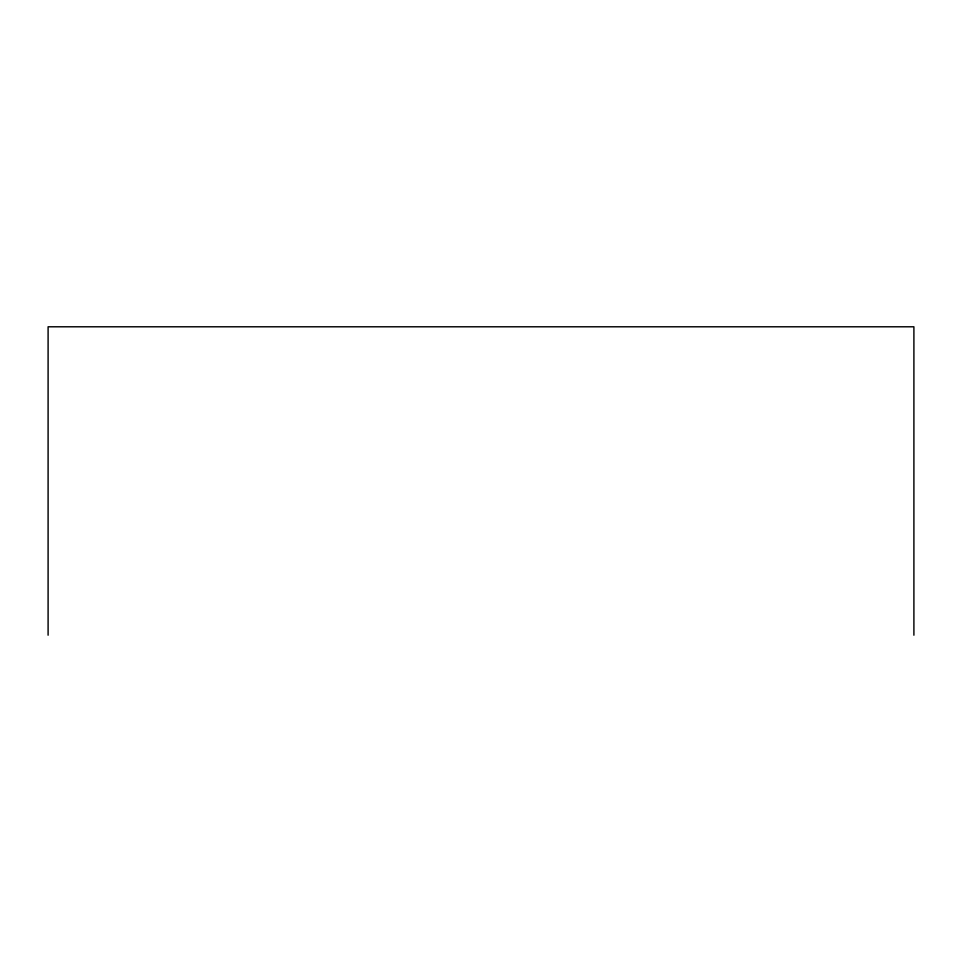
<?xml version="1.0" encoding="UTF-8"?>
<svg xmlns="http://www.w3.org/2000/svg" width="962" height="962" viewBox="0 0 962 962"><rect width="100%" height="100%" fill="white"/><g stroke="black" fill="none" stroke-linecap="round" stroke-linejoin="round"><path stroke-width="1.44" d="M913.9 635.209L913.9 326.791L48.1 326.791L48.1 635.209"/></g></svg>
